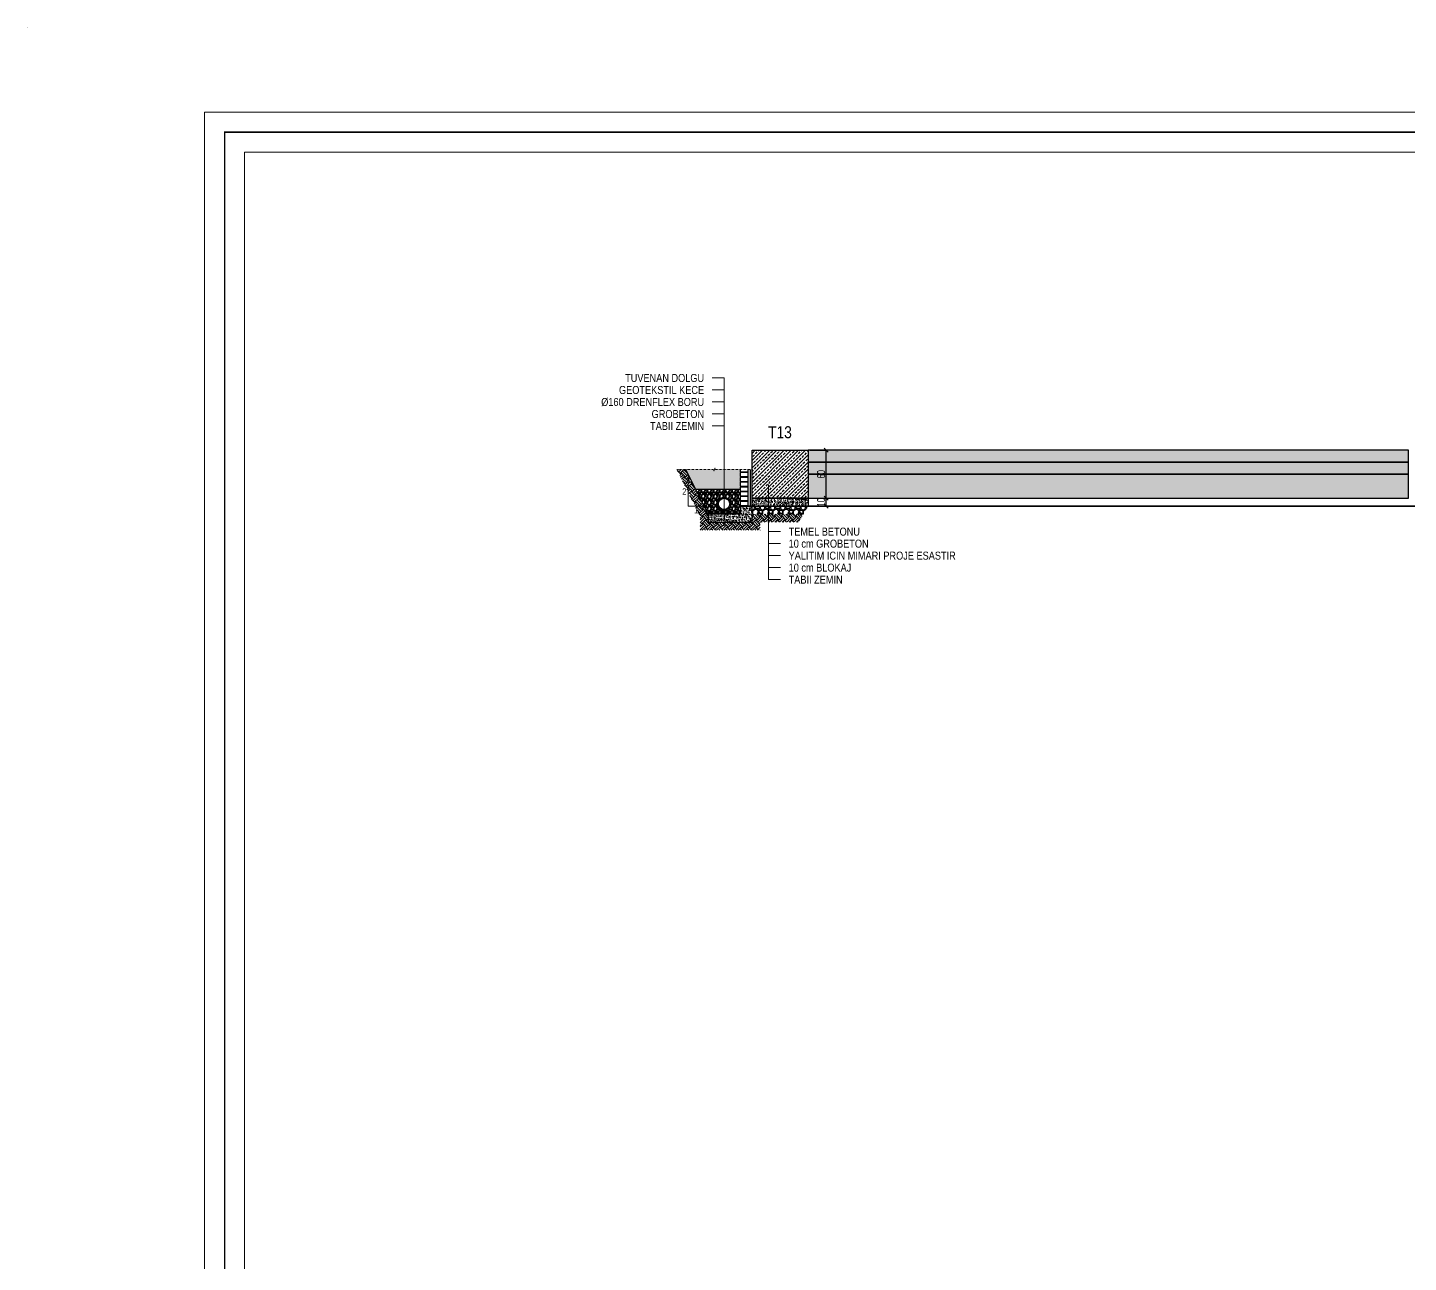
# Model space of a CAD drawing. Header units: millimetres. Extents: x -267 to 94375, y 6431 to 10838.
# Drawn here: x 611 to 2337, y 9294 to 10838 of the extents above; entities that cross this region are included whole.
import ezdxf
from ezdxf.enums import TextEntityAlignment as Align

# ---------------------------------------------------------------- set-up
doc = ezdxf.new("R2010")
doc.units = ezdxf.units.MM
doc.header["$LTSCALE"] = 0.0001
doc.linetypes.add('DASHED', pattern=[19.05, 12.7, -6.35])
for name, color, linetype, lineweight in [('CIZGI (BEYKENT)', 1, 'Continuous', 20), ('KESIT SINIRI (BEYKENT)', 241, 'DASHED', 20), ('OLCU (BEYKENT)', 14, 'Continuous', 20), ('PENC2', 1, 'Continuous', 20), ('SHEETSUMMARY-50', 152, 'Continuous', 20), ('SheetView', 40, 'Continuous', 20), ('SheetViewOut', 231, 'Continuous', 20), ('TARAMA (BEYKENT)', 252, 'Continuous', 25), ('TEMEL (BEYKENT)', 2, 'Continuous', 35), ('TEMEL ISMI (BEYKENT)', 40, 'Continuous', 20), ('YAZI (BEYKENT)', 140, 'Continuous', 20), ('ZEMIN (BEYKENT)', 44, 'Continuous', 35)]:
    doc.layers.add(name, color=color, linetype=linetype, lineweight=lineweight)
doc.styles.add('DSMOLC-50', font='bahnschrift light condensed', dxfattribs={"width": 0.75, "height": 10})
doc.styles.add('stastyle', font='RomanSTA.ttf')
doc.styles.add('YAZI (BEYKENT)', font='')
doc.styles.get('YAZI (BEYKENT)').set_extended_font_data('Bahnschrift Light Condensed')
doc.linetypes.add('BATTING', pattern='A,0.00254,-2.54,[134,ltypeshp.shx,S=2.54,R=0,X=-2.54,Y=0],-5.08,[134,ltypeshp.shx,S=2.54,R=180,X=2.54,Y=0],-2.54', length=10.16254)
doc.dimstyles.new('DSMOLC-50', dxfattribs={"dimtxt": 10, "dimasz": 5, "dimexe": 2, "dimexo": 2, "dimgap": 1, "dimtad": 1, "dimdec": 1, "dimrnd": 0.5, "dimzin": 12, "dimdsep": 46, "dimtxsty": 'DSMOLC-50', "dimblk": 'OBLIQUE', "dimblk1": 'OBLIQUE', "dimblk2": 'OBLIQUE', "dimcen": 0, "dimclrt": 7, "dimadec": 0, "dimazin": 0, "dimtfac": 1, "dimtdec": 4, "dimtix": 1, "dimtmove": 2, "dimatfit": 3, "dimfxl": 1, "dimtzin": 0, "dimarcsym": 0})

# ---------------------------------------------------------------- blocks, each defined once
blk = doc.blocks.new('*U46')
at = {"layer": 'TARAMA (BEYKENT)', "lineweight": -3}
h = blk.add_hatch(dxfattribs=at)
h.set_pattern_fill('ANSI33', color=256, style=0)
h.set_pattern_definition([(45, (-1123.1233, -3799.726), (-4.490128, 4.490128), []), (45, (-1118.633, -3799.726), (-4.490128, 4.490128), [3.175, -1.5875])])
h.paths.add_polyline_path([(0, 0), (0, -15), (750, -15), (750, 0)])
h = blk.add_hatch(dxfattribs=at)
h.set_pattern_fill('AR-CONC', color=256, scale=0.05, style=0)
h.set_pattern_definition([(50, (-1123.123, -3789.726), (9.109233, -0.796954), [0.9525, -10.4775]), (355, (-1123.123, -3789.726), (-1.762171, 9.552842), [0.762, -8.38203]), (100.45144, (-1122.364, -3789.793), (7.347062, 8.755888), [0.8095, -8.904512]), (46.1842, (-1123.123, -3787.186), (13.553952, -2.102116), [1.42875, -15.71625]), (96.63556, (-1121.994, -3787.361), (11.870207, 12.371306), [1.21425, -13.35678]), (351.18415, (-1123.123, -3787.186), (11.870207, 12.371306), [1.143, -12.572987]), (21, (-1121.853, -3787.821), (7.58072, -5.11326), [0.9525, -10.4775]), (326, (-1121.853, -3787.821), (3.090101, 9.209398), [0.762, -8.382]), (71.45144, (-1121.222, -3788.247), (10.670821, 4.096138), [0.8095, -8.904497]), (37.5, (-1123.1233, -3789.7262), (0.1544302, 4.227752), [0, -8.2804, 0, -8.509, 0, -8.41375]), (7.5, (-1123.1233, -3789.726), (3.340983, 5.0090287), [0, -4.8514, 0, -8.0899, 0, -3.20675]), (327.5, (-1125.9554, -3789.7262), (6.7795298, -0.2864372), [0, -3.175, 0, -9.906, 0, -13.1445]), (317.5, (-1127.2254, -3789.726), (7.406459, 1.2713246), [0, -4.1275, 0, -6.5786, 0, -9.3345])])
h.paths.add_polyline_path([(0, -15), (0, -30), (750, -30), (750, -15)])
h = blk.add_hatch(dxfattribs=at)
h.set_pattern_fill('EARTH', color=256, angle=45, style=0)
h.set_pattern_definition([(45, (-1123.1233, -3799.726), (0, 8.980256), [6.35, -6.35]), (45, (-1124.807, -3798.0424), (0, 8.980256), [6.35, -6.35]), (45, (-1126.491, -3796.3586), (0, 8.980256), [6.35, -6.35]), (135, (-1126.491, -3795.236), (-8.980256, 0), [6.35, -6.35]), (135, (-1124.807, -3793.552), (-8.980256, 0), [6.35, -6.35]), (135, (-1123.1233, -3791.8685), (-8.980256, 0), [6.35, -6.35])])
h.paths.add_polyline_path([(0, -30), (0, -60), (750, -60), (750, -30)])
at = {"layer": 'TARAMA (BEYKENT)', "lineweight": -3, "transparency": 33554483, "flags": 128}
for points in [[(0, -15), (0, -30), (750, -30), (750, -15)], [(0, -30), (0, -60), (750, -60), (750, -30)]]:
    blk.add_lwpolyline(points, close=True, dxfattribs=at)
at = {"layer": 'TEMEL (BEYKENT)', "lineweight": -3, "flags": 128}
blk.add_lwpolyline([(0, 0), (0, -15), (750, -15), (750, 0)], close=True, dxfattribs=at)
blk = doc.blocks.new('_Oblique')
at = {"color": 0, "linetype": 'ByBlock', "lineweight": -2}
blk.add_line((-0.5, -0.5), (0.5, 0.5), dxfattribs=at)
blk = doc.blocks.new('*D6')
at = {"layer": 'DEFPOINTS', "color": 0, "lineweight": -3, "transparency": 16777216}
for p in [(1586.7, 10249.4), (1609, 10249.4), (1586.7, 10239.4)]:
    blk.add_point(p, dxfattribs=at)
at = {"layer": 'OLCU (BEYKENT)', "color": 0, "lineweight": -2, "transparency": 16777216}
for p, q in [((1588.7, 10249.4), (1611, 10249.4)), ((1609, 10239.4), (1609, 10249.4)), ((1588.7, 10239.4), (1611, 10239.4))]:
    blk.add_line(p, q, dxfattribs=at)
at = {"layer": 'OLCU (BEYKENT)', "color": 0, "lineweight": -2, "transparency": 16777216, "xscale": 5, "yscale": 5, "zscale": 5}
for p, rotation in [((1609, 10249.4), 90), ((1609, 10239.4), 270)]:
    blk.add_blockref('_Oblique', p, dxfattribs=dict(at, rotation=rotation))
at = {"layer": 'OLCU (BEYKENT)', "color": 7, "lineweight": -3, "transparency": 16777216, "insert": (1602.9, 10244.4), "char_height": 10, "attachment_point": 5, "rotation": 90, "style": 'DSMOLC-50'}
blk.add_mtext('10', dxfattribs=at)
blk = doc.blocks.new('*D7')
at = {"layer": 'DEFPOINTS', "color": 0, "lineweight": -3, "transparency": 16777216}
for p in [(1586.7, 10309.4), (1609, 10309.4), (1586.7, 10249.4)]:
    blk.add_point(p, dxfattribs=at)
at = {"layer": 'OLCU (BEYKENT)', "color": 0, "lineweight": -2, "transparency": 16777216}
for p, q in [((1588.7, 10309.4), (1611, 10309.4)), ((1609, 10249.4), (1609, 10309.4)), ((1588.7, 10249.4), (1611, 10249.4))]:
    blk.add_line(p, q, dxfattribs=at)
at = {"layer": 'OLCU (BEYKENT)', "color": 0, "lineweight": -2, "transparency": 16777216, "xscale": 5, "yscale": 5, "zscale": 5}
for p, rotation in [((1609, 10309.4), 90), ((1609, 10249.4), 270)]:
    blk.add_blockref('_Oblique', p, dxfattribs=dict(at, rotation=rotation))
at = {"layer": 'OLCU (BEYKENT)', "color": 7, "lineweight": -3, "transparency": 16777216, "insert": (1602.9, 10279.4), "char_height": 10, "attachment_point": 5, "rotation": 90, "style": 'DSMOLC-50'}
blk.add_mtext('60', dxfattribs=at)

msp = doc.modelspace()

# ---------------------------------------------------------------- hatches: boundary and pattern name
at = {"layer": 'TARAMA (BEYKENT)', "lineweight": -3}
h = msp.add_hatch(dxfattribs=at)
h.set_pattern_fill('ANSI33', color=256, style=0)
h.set_pattern_definition([(45, (404.937, 6284.047), (-4.490128, 4.490128), []), (45, (409.427, 6284.047), (-4.490128, 4.490128), [3.175, -1.5875])])
h.paths.add_polyline_path([(1516.67, 10309.37), (1586.67, 10309.37), (1586.67, 10249.37), (1516.67, 10249.37)])
h = msp.add_hatch(dxfattribs=at)
h.set_pattern_fill('EARTH', color=256, angle=45)
h.set_pattern_definition([(45, (996.195, 6186.09), (0, 8.980256), [6.35, -6.35]), (45, (994.511, 6187.774), (0, 8.980256), [6.35, -6.35]), (45, (992.827, 6189.4575), (0, 8.980256), [6.35, -6.35]), (135, (992.827, 6190.58), (-8.980256, 0), [6.35, -6.35]), (135, (994.511, 6192.264), (-8.980256, 0), [6.35, -6.35]), (135, (996.195, 6193.9476), (-8.980256, 0), [6.35, -6.35])])
h.paths.add_polyline_path([(1575.12, 10219.37), (1580.9, 10229.37), (1516.67, 10229.37), (1516.67, 10219.37), (1461.67, 10219.37), (1461.67, 10229.37), (1433.72, 10285.27), (1422.54, 10285.27), (1451.67, 10227.01), (1451.67, 10209.37), (1526.67, 10209.37), (1526.67, 10219.37)])
h = msp.add_hatch(dxfattribs=at)
h.set_pattern_fill('GRAVEL', color=256, scale=0.2)
h.set_pattern_definition([(228.012788, (999.8524, 6191.1699), (-40.640000003, -45.719999997), [0.683443, -67.660967]), (184.969741, (999.39518, 6190.6619), (60.959999976, 5.080000289), [1.1728094, -116.108098]), (132.510447, (998.2268, 6190.5603), (50.800000021, -55.87999998), [0.826963, -81.8694456]), (267.273689, (996.24558, 6189.2903), (5.08000001, 101.6), [1.068009, -105.732875]), (292.833654, (996.19478, 6188.2235), (-25.400000002, 60.959999999), [1.0472674, -103.6796155]), (357.273689, (996.60118, 6187.2583), (-101.6, 5.08000001), [1.068009, -105.732875]), (37.6942405, (997.66798, 6187.20751), (-66.039999997, -50.800000004), [1.4123873, -139.8262306]), (72.2553284, (998.78558, 6188.07111), (35.56000001, 111.759999997), [1.333439, -132.010513]), (121.4295656, (999.19198, 6189.3411), (-40.640000006, 66.039999996), [1.071626, -106.0910914]), (175.236358, (998.6332, 6190.2555), (55.88, -5.08000001), [1.2234266, -59.947874]), (222.397438, (997.41398, 6190.35711), (-60.959999998, -55.880000002), [1.582156, -156.633545]), (138.814075, (1001.2748, 6189.2395), (-35.56, 30.48), [0.540009, -53.4611316]), (171.4692344, (1000.86838, 6189.5951), (66.040000002, -10.159999988), [1.027364, -101.709278]), (225, (999.8524, 6189.7475), (-7e-16, -5.08), [0.7184187, -6.465786]), (203.19859, (999.4968, 6190.3571), (25.4, 10.16), [0.3868826, -38.301245]), (291.80141, (999.1412, 6190.2047), (-5.08, 15.24), [0.547131, -26.809506]), (30.963757, (999.3444, 6189.6967), (15.24, 10.16), [0.8886393, -28.732596]), (161.56505, (1000.1064, 6190.1539), (10.16, -5.08), [0.642574, -15.421796]), (16.38954, (996.19478, 6190.2047), (50.8, 15.24), [0.900176, -89.1176533]), (70.346176, (997.0584, 6190.4587), (-20.320000002, -55.88), [0.755198, -74.7644314]), (293.19859, (1000.1064, 6191.1699), (-10.16, 25.4), [0.77376, -37.914367]), (343.61046, (1000.41118, 6190.4587), (-50.800000001, 15.239999996), [0.900176, -89.1176533]), (339.443955, (996.1948, 6187.0551), (-25.4, 10.16), [0.8680704, -42.5354686]), (294.775141, (997.0076, 6186.7503), (-25.40000003, 55.879999986), [0.727344, -72.007187]), (66.80141, (1000.1572, 6186.0899), (10.16, 25.4), [0.77376, -37.914367]), (17.354025, (1000.462, 6186.8011), (-66.039999999, -20.320000004), [0.8515655, -84.304752]), (69.443955, (997.668, 6186.0899), (-10.16, -25.4), [0.434035, -42.969504]), (101.309932, (999.8524, 6186.0899), (-5.08, 20.32), [0.259029, -25.64399]), (165.963757, (999.8016, 6186.3439), (15.24, -5.08), [1.0472674, -19.898109]), (186.009006, (998.78558, 6186.5979), (50.8, 5.080000003), [0.970534, -96.08273]), (303.690068, (999.3444, 6189.2395), (-5.08, 10.16), [0.732648, -17.583553]), (353.1572266, (999.75078, 6188.62991), (86.360000001, -10.159999995), [1.2791135, -126.632018]), (60.945396, (1001.0208, 6188.4775), (-20.32, -35.56), [0.5230165, -51.7787846]), (90, (1001.275, 6188.9347), (-5.08, 5.08), [0.3048, -4.7752]), (120.256437, (998.684, 6186.7503), (20.319999998, -35.56), [0.705734, -69.8678815]), (48.012787, (998.3284, 6187.3599), (40.640000003, 45.719999997), [1.366886, -66.9775244]), (0, (999.243, 6188.376), (5.08, 5.08), [1.3208, -3.7592]), (325.3048465, (1000.5636, 6188.3759), (50.80000002, -35.559999973), [0.803219, -79.5186334]), (254.054604, (1001.224, 6187.9187), (-5.08, -20.32), [0.739658, -36.2433]), (207.6459754, (1001.02078, 6187.2075), (-96.520000004, -50.799999993), [1.20429, -119.224929]), (175.426079, (999.95398, 6186.64871), (-66.04, 5.08), [1.274059, -126.131693])])
h.paths.add_polyline_path([(1501.67, 10275.37), (1502.17, 10275.37), (1502.17, 10276.37), (1501.67, 10276.37), (1501.67, 10281.37), (1502.17, 10281.37), (1502.17, 10282.37), (1501.67, 10282.37), (1501.67, 10285.27), (1470.85, 10285.27), (1470.23, 10286.99), (1468.98, 10283.55), (1468.35, 10285.27), (1433.72, 10285.27), (1446.17, 10260.37), (1501.67, 10260.37), (1501.67, 10263.37), (1502.17, 10263.37), (1502.17, 10264.37), (1501.67, 10264.37), (1501.67, 10269.37), (1502.17, 10269.37), (1502.17, 10270.37), (1501.67, 10270.37)])
h = msp.add_hatch(dxfattribs=at)
h.set_pattern_fill('GRAVEL', color=256, scale=0.3)
h.set_pattern_definition([(228.012788, (1001.6812, 6193.7099), (-60.960000005, -68.579999996), [1.025164, -101.491451]), (184.969741, (1000.9954, 6192.9479), (91.439999964, 7.620000434), [1.759214, -174.162147]), (132.510447, (999.2428, 6192.7955), (76.20000003, -83.81999997), [1.240445, -122.804168]), (267.273689, (996.271, 6190.8905), (7.620000016, 152.4), [1.602014, -158.599312]), (292.833654, (996.1948, 6189.2903), (-38.100000003, 91.44), [1.570901, -155.519423]), (357.273689, (996.8044, 6187.8425), (-152.4, 7.620000016), [1.602014, -158.599312]), (37.6942405, (998.40458, 6187.7663), (-99.059999996, -76.200000006), [2.118581, -209.739346]), (72.255328, (1000.08098, 6189.0617), (53.340000014, 167.639999995), [2.000159, -198.01577]), (121.429566, (1000.6906, 6190.9667), (-60.96000001, 99.059999995), [1.607439, -159.136637]), (175.236358, (999.8524, 6192.3383), (83.82, -7.62000001), [1.83514, -89.921811]), (222.397438, (998.02358, 6192.4907), (-91.439999997, -83.820000003), [2.373234, -234.950318]), (138.814075, (1003.8148, 6190.8143), (-53.34, 45.72), [0.810014, -80.191697]), (171.469234, (1003.2052, 6191.3477), (99.060000003, -15.239999983), [1.541046, -152.563917]), (225, (1001.681, 6191.5763), (-1e-15, -7.62), [1.077628, -9.69868]), (203.19859, (1001.1478, 6192.4907), (38.1, 15.24), [0.580324, -57.451867]), (291.80141, (1000.6144, 6192.2621), (-7.62, 22.86), [0.820697, -40.214259]), (30.963757, (1000.9192, 6191.5001), (22.86, 15.24), [1.332959, -43.098894]), (161.56505, (1002.0622, 6192.186), (15.24, -7.62), [0.963861, -23.132694]), (16.38954, (996.1948, 6192.2621), (76.2, 22.86), [1.350264, -133.67648]), (70.346176, (997.4902, 6192.6431), (-30.48, -83.82), [1.132797, -112.146647]), (293.19859, (1002.0622, 6193.7099), (-15.24, 38.1), [1.16064, -56.871551]), (343.61046, (1002.5194, 6192.6431), (-76.2, 22.859999995), [1.350264, -133.67648]), (339.443955, (996.1948, 6187.5377), (-38.1, 15.24), [1.302106, -63.803203]), (294.77514, (997.414, 6187.0805), (-38.100000045, 83.81999998), [1.091016, -108.01078]), (66.80141, (1002.1384, 6186.0899), (15.24, 38.1), [1.16064, -56.871551]), (17.354025, (1002.5956, 6187.1567), (-99.06, -30.480000006), [1.277348, -126.457128]), (69.443955, (998.4046, 6186.0899), (-15.24, -38.1), [0.651053, -64.454256]), (101.309932, (1001.6812, 6186.0899), (-7.62, 30.48), [0.388544, -38.465985]), (165.963757, (1001.605, 6186.471), (22.86, -7.62), [1.570901, -29.847164]), (186.009006, (1000.081, 6186.8519), (76.2, 7.620000004), [1.455801, -144.124095]), (303.69007, (1000.9192, 6190.8143), (-7.62, 15.24), [1.098972, -26.375329]), (353.157227, (1001.5288, 6189.8999), (129.54, -15.239999993), [1.91867, -189.948027]), (60.945396, (1003.4338, 6189.6713), (-30.48, -53.34), [0.784525, -77.668177]), (90, (1003.815, 6190.357), (-7.62, 7.62), [0.4572, -7.1628]), (120.256437, (999.9286, 6187.0805), (30.479999996, -53.34), [1.058601, -104.801822]), (48.012787, (999.3952, 6187.9949), (60.960000005, 68.579999996), [2.050329, -100.466287]), (0, (1000.767, 6189.519), (7.62, 7.62), [1.9812, -5.6388]), (325.304846, (1002.748, 6189.5189), (76.20000003, -53.33999996), [1.204829, -119.27795]), (254.054604, (1003.7386, 6188.8331), (-7.62, -30.48), [1.109487, -54.36495]), (207.645975, (1003.4338, 6187.7663), (-144.780000005, -76.19999999), [1.806435, -178.837393]), (175.426079, (1001.8336, 6186.9281), (-99.06, 7.62), [1.911088, -189.19754])])
edge = h.paths.add_edge_path()
edge.add_arc((1481.67, 10242.37), 8, 0, 360)
h.paths.add_polyline_path([(1501.67, 10257.37), (1502.17, 10257.37), (1502.17, 10258.37), (1501.67, 10258.37), (1501.67, 10260.37), (1446.17, 10260.37), (1461.67, 10229.37), (1501.67, 10229.37), (1501.67, 10239.37), (1502.17, 10239.37), (1502.17, 10240.37), (1501.67, 10240.37), (1501.67, 10245.37), (1502.17, 10245.37), (1502.17, 10246.37), (1501.67, 10246.37), (1501.67, 10251.37), (1502.17, 10251.37), (1502.17, 10252.37), (1501.67, 10252.37)])
h = msp.add_hatch(dxfattribs=at)
h.set_pattern_fill('AR-CONC', color=256, scale=0.03, style=0)
h.set_pattern_definition([(50, (404.937, 6284.047), (5.46554, -0.4781726), [0.5715, -6.2865]), (355, (404.937, 6284.047), (-1.057303, 5.731705), [0.4572, -5.0292175]), (100.45144, (405.3926, 6284.007), (4.4082374, 5.2535326), [0.4857, -5.342707]), (46.1842, (404.937, 6285.571), (8.132371, -1.26127), [0.85725, -9.42975]), (96.63556, (405.615, 6285.466), (7.122124, 7.422784), [0.72855, -8.014068]), (351.18415, (404.937, 6285.571), (7.122124, 7.422784), [0.685799, -7.543792]), (21, (405.699, 6285.19), (4.5484317, -3.067956), [0.5715, -6.2865]), (326, (405.699, 6285.19), (1.854061, 5.525639), [0.4572, -5.0292]), (71.45144, (406.078, 6284.934), (6.4024926, 2.457683), [0.4857, -5.342698]), (37.5, (404.9371, 6284.0469), (0.0926581, 2.5366512), [0, -4.96824, 0, -5.1054, 0, -5.04825]), (7.5, (404.937, 6284.047), (2.0045899, 3.0054172), [0, -2.91084, 0, -4.85394, 0, -1.92405]), (327.5, (403.2379, 6284.0469), (4.0677179, -0.1718623), [0, -1.905, 0, -5.9436, 0, -7.8867]), (317.5, (402.476, 6284.047), (4.4438754, 0.7627947), [0, -2.4765, 0, -3.94716, 0, -5.6007])])
h.paths.add_polyline_path([(1586.67, 10249.37), (1586.67, 10239.37), (1516.67, 10239.37), (1516.67, 10249.37)])
at = {"layer": 'TARAMA (BEYKENT)'}
h = msp.add_hatch(dxfattribs=at)
h.set_pattern_fill('AR-CONC', color=256, scale=0.03)
h.set_pattern_definition([(50, (996.195, 6186.09), (5.46554, -0.4781726), [0.5715, -6.2865]), (355, (996.195, 6186.09), (-1.057303, 5.731705), [0.4572, -5.0292175]), (100.45144, (996.65, 6186.05), (4.4082374, 5.2535326), [0.4857, -5.342707]), (46.1842, (996.195, 6187.614), (8.132371, -1.26127), [0.85725, -9.42975]), (96.63556, (996.8725, 6187.509), (7.122124, 7.422784), [0.72855, -8.014068]), (351.18415, (996.195, 6187.614), (7.122124, 7.422784), [0.685799, -7.543792]), (21, (996.957, 6187.233), (4.5484317, -3.067956), [0.5715, -6.2865]), (326, (996.957, 6187.233), (1.854061, 5.525639), [0.4572, -5.0292]), (71.45144, (997.336, 6186.977), (6.4024926, 2.457683), [0.4857, -5.342698]), (37.5, (996.1948, 6186.09), (0.0926581, 2.5366512), [0, -4.96824, 0, -5.1054, 0, -5.04825]), (7.5, (996.1948, 6186.09), (2.0045899, 3.0054172), [0, -2.91084, 0, -4.85394, 0, -1.92405]), (327.5, (994.4955, 6186.09), (4.0677179, -0.1718623), [0, -1.905, 0, -5.9436, 0, -7.8867]), (317.5, (993.7335, 6186.09), (4.4438754, 0.7627947), [0, -2.4765, 0, -3.94716, 0, -5.6007])])
h.paths.add_polyline_path([(1516.67, 10239.37), (1501.67, 10239.37), (1501.67, 10229.37), (1461.67, 10229.37), (1461.67, 10219.37), (1516.67, 10219.37)])
at = {"layer": 'TARAMA (BEYKENT)', "lineweight": -3}
h = msp.add_hatch(dxfattribs=at)
h.set_pattern_fill('GRAVEL', color=256, scale=0.5)
h.set_pattern_definition([(228.012788, (1005.3388, 6198.7899), (-101.6, -114.3), [1.708607, -169.15242]), (184.969741, (1004.1958, 6197.5199), (152.39999994, 12.70000072), [2.932024, -290.270244]), (132.510447, (1001.2748, 6197.2659), (127.00000005, -139.69999995), [2.067408, -204.673614]), (267.273689, (996.3218, 6194.0909), (12.70000003, 254), [2.670023, -264.332187]), (292.833654, (996.1948, 6191.4239), (-63.500000005, 152.4), [2.61817, -259.19904]), (357.273689, (997.2108, 6189.0109), (-254, 12.70000003), [2.670023, -264.332187]), (37.69424, (999.8778, 6188.8839), (-165.099999993, -127.00000001), [3.53097, -349.565577]), (72.255328, (1002.6718, 6191.0429), (88.900000024, 279.39999999), [3.333598, -330.026283]), (121.429566, (1003.6878, 6194.2179), (-101.60000001, 165.09999999), [2.679065, -265.22773]), (175.236358, (1002.2908, 6196.5039), (139.7, -12.70000002), [3.058566, -149.869685]), (222.397438, (999.2428, 6196.7579), (-152.399999995, -139.700000005), [3.95539, -391.583863]), (138.814075, (1008.8948, 6193.9639), (-88.9, 76.2), [1.350023, -133.65283]), (171.469234, (1007.8788, 6194.8529), (165.1, -25.39999997), [2.56841, -254.273195]), (225, (1005.339, 6195.234), (-2e-15, -12.7), [1.796047, -16.164466]), (203.19859, (1004.4498, 6196.7579), (63.5, 25.4), [0.967207, -95.75311]), (291.80141, (1003.5608, 6196.377), (-12.7, 38.1), [1.36783, -67.023765]), (30.963757, (1004.0688, 6195.107), (38.1, 25.4), [2.2216, -71.83149]), (161.56505, (1005.9738, 6196.25), (25.4, -12.7), [1.606436, -38.55449]), (16.38954, (996.1948, 6196.3769), (127, 38.1), [2.25044, -222.794133]), (70.346176, (998.3538, 6197.0119), (-50.8, -139.7), [1.887995, -186.91108]), (293.19859, (1005.9738, 6198.7899), (-25.4, 63.5), [1.9344, -94.785918]), (343.61046, (1006.7358, 6197.0119), (-127, 38.09999999), [2.25044, -222.794133]), (339.443955, (996.1948, 6188.5029), (-63.5, 25.4), [2.170176, -106.33867]), (294.77514, (998.2268, 6187.7409), (-63.50000008, 139.69999997), [1.81836, -180.017967]), (66.80141, (1006.1008, 6186.0899), (25.4, 63.5), [1.9344, -94.785918]), (17.354025, (1006.8628, 6187.8679), (-165.1, -50.80000001), [2.128914, -210.76188]), (69.443955, (999.8778, 6186.0899), (-25.4, -63.5), [1.085088, -107.42376]), (101.30993, (1005.3388, 6186.09), (-12.7, 50.8), [0.647573, -64.109975]), (165.96376, (1005.2118, 6186.725), (38.1, -12.7), [2.61817, -49.745273]), (186.009006, (1002.6718, 6187.3599), (127, 12.70000001), [2.426335, -240.206824]), (303.69007, (1004.0688, 6193.964), (-12.7, 25.4), [1.83162, -43.95888]), (353.157227, (1005.0848, 6192.4399), (215.9, -25.39999999), [3.197784, -316.580045]), (60.945396, (1008.2598, 6192.0589), (-50.8, -88.9), [1.30754, -129.44696]), (90, (1008.895, 6193.202), (-12.7, 12.7), [0.762, -11.938]), (120.256437, (1002.4178, 6187.7409), (50.8, -88.9), [1.764335, -174.669704]), (48.012787, (1001.5288, 6189.2649), (101.6, 114.3), [3.417214, -167.44381]), (0, (1003.815, 6191.805), (12.7, 12.7), [3.302, -9.398]), (325.304846, (1007.1168, 6191.8049), (127.00000005, -88.89999993), [2.008048, -198.796584]), (254.054604, (1008.7678, 6190.6619), (-12.7, -50.8), [1.849145, -90.60825]), (207.645975, (1008.2598, 6188.8839), (-241.30000001, -126.99999998), [3.010725, -298.062322]), (175.426079, (1005.5928, 6187.4869), (-165.1, 12.7), [3.185147, -315.329232])])
h.paths.add_polyline_path([(1580.9, 10229.37), (1586.67, 10239.37), (1516.67, 10239.37), (1516.67, 10229.37)])

# ---------------------------------------------------------------- linework, layer by layer
at = {"layer": 'CIZGI (BEYKENT)'}
for p, q in [((1481.67, 10399.7), (1466.67, 10399.7)), ((1481.67, 10214.75), (1481.67, 10399.7)), ((1481.67, 10384.7), (1466.67, 10384.7)), ((1481.67, 10369.7), (1466.67, 10369.7)), ((1481.67, 10354.7), (1466.67, 10354.7)), ((1481.67, 10339.7), (1466.67, 10339.7)), ((1436.67, 10239.37), (1436.67, 10279.37)), ((1537.31, 10147.66), (1537.31, 10266.57)), ((1456.67, 10239.37), (1436.67, 10239.37)), ((1537.31, 10207.66), (1552.31, 10207.66)), ((1537.31, 10192.66), (1552.31, 10192.66)), ((1537.31, 10177.66), (1552.31, 10177.66)), ((1537.31, 10162.66), (1552.31, 10162.66)), ((1537.31, 10147.66), (1552.31, 10147.66))]:
    msp.add_line(p, q, dxfattribs=at)
at = {"layer": 'KESIT SINIRI (BEYKENT)', "flags": 128}
msp.add_lwpolyline([(1422.54, 10285.27), (1468.35, 10285.27), (1468.98, 10283.55), (1470.23, 10286.99), (1470.85, 10285.27), (1516.67, 10285.27)], dxfattribs=at)
at = {"layer": 'SHEETSUMMARY-50', "const_width": 2, "flags": 128}
msp.add_lwpolyline([(857.59, 6556.81), (8913.61, 6556.81), (8913.61, 10706.81), (857.59, 10706.81)], close=True, dxfattribs=at)
at = {"layer": 'SheetView'}
msp.add_lwpolyline([(882.59, 6581.81), (8288.61, 6581.81), (8288.61, 10681.81), (882.59, 10681.81)], close=True, dxfattribs=at)
at = {"layer": 'SheetViewOut'}
msp.add_lwpolyline([(832.59, 6531.81), (8938.61, 6531.81), (8938.61, 10731.81), (832.59, 10731.81)], close=True, dxfattribs=at)
at = {"layer": 'TARAMA (BEYKENT)', "linetype": 'BATTING', "ltscale": 0.4}
msp.add_line((1514.17, 10285.27), (1514.17, 10239.37), dxfattribs=at)
at = {"layer": 'TARAMA (BEYKENT)'}
for p, q in [((1502.17, 10282.37), (1502.17, 10281.37)), ((1502.17, 10276.37), (1502.17, 10275.37)), ((1502.17, 10270.37), (1502.17, 10269.37)), ((1511.17, 10282.37), (1511.17, 10281.37)), ((1511.17, 10276.37), (1511.17, 10275.37)), ((1511.17, 10270.37), (1511.17, 10269.37)), ((1501.67, 10260.37), (1446.17, 10260.37)), ((1502.17, 10264.37), (1502.17, 10263.37)), ((1502.17, 10258.37), (1502.17, 10257.37)), ((1502.17, 10252.37), (1502.17, 10251.37)), ((1511.17, 10264.37), (1511.17, 10263.37)), ((1511.17, 10258.37), (1511.17, 10257.37)), ((1511.17, 10252.37), (1511.17, 10251.37)), ((1502.17, 10246.37), (1502.17, 10245.37)), ((1502.17, 10240.37), (1502.17, 10239.37)), ((1511.17, 10246.37), (1511.17, 10245.37)), ((1511.17, 10240.37), (1511.17, 10239.37))]:
    msp.add_line(p, q, dxfattribs=at)
at = {"layer": 'TARAMA (BEYKENT)', "flags": 128}
msp.add_lwpolyline([(1461.67, 10229.37), (1433.72, 10285.27)], dxfattribs=at)
at = {"layer": 'TARAMA (BEYKENT)'}
msp.add_lwpolyline([(1501.67, 10285.27), (1501.67, 10282.37), (1511.67, 10282.37), (1511.67, 10285.27)], dxfattribs=at)
for points in [[(1501.67, 10276.37), (1511.67, 10276.37), (1511.67, 10281.37), (1501.67, 10281.37)], [(1501.67, 10270.37), (1511.67, 10270.37), (1511.67, 10275.37), (1501.67, 10275.37)], [(1501.67, 10264.37), (1511.67, 10264.37), (1511.67, 10269.37), (1501.67, 10269.37)], [(1501.67, 10258.37), (1511.67, 10258.37), (1511.67, 10263.37), (1501.67, 10263.37)], [(1501.67, 10252.37), (1511.67, 10252.37), (1511.67, 10257.37), (1501.67, 10257.37)], [(1501.67, 10246.37), (1511.67, 10246.37), (1511.67, 10251.37), (1501.67, 10251.37)], [(1461.67, 10219.37), (1516.67, 10219.37), (1516.67, 10239.37), (1501.67, 10239.37), (1501.67, 10229.37), (1461.67, 10229.37)], [(1501.67, 10240.37), (1511.67, 10240.37), (1511.67, 10245.37), (1501.67, 10245.37)]]:
    msp.add_lwpolyline(points, close=True, dxfattribs=at)
for radius in [8, 7]:
    msp.add_circle((1481.67, 10242.37), radius, dxfattribs=at)
at = {"layer": 'TEMEL (BEYKENT)', "lineweight": -3, "flags": 128}
for points in [[(1516.67, 10309.37), (1586.67, 10309.37), (1586.67, 10249.37), (1516.67, 10249.37)], [(1586.67, 10249.37), (1586.67, 10239.37), (1516.67, 10239.37), (1516.67, 10249.37)]]:
    msp.add_lwpolyline(points, close=True, dxfattribs=at)
at = {"layer": 'ZEMIN (BEYKENT)'}
msp.add_line((1501.67, 10239.37), (7921.76, 10239.37), dxfattribs=at)

# ---------------------------------------------------------------- block references
at = {"layer": 'TARAMA (BEYKENT)', "lineweight": -3}
msp.add_blockref('*U46', (1586.67, 10309.37), dxfattribs=at)

# ---------------------------------------------------------------- texts
at = {"layer": 'PENC2', "style": 'stastyle'}
msp.add_text('6# TEMEL CIZIMI/50//d:\\projeler\\projeler2025\\oncan_mimarlik\\yasampark\\STATIK_OTP\\YP_OTP_08', height=0.005, dxfattribs=at).set_placement((611.41, 10837.62))
at = {"layer": 'TEMEL ISMI (BEYKENT)', "style": 'YAZI (BEYKENT)'}
msp.add_text('T13', height=15, dxfattribs=at).set_placement((1536.67, 10324.37))
at = {"layer": 'YAZI (BEYKENT)', "style": 'YAZI (BEYKENT)'}
for s, p in [('TUVENAN DOLGU', (1456.67, 10399.7)), ('GEOTEKSTIL KECE', (1456.67, 10384.7)), ('Ø160 DRENFLEX BORU', (1456.67, 10369.7)), ('GROBETON', (1456.67, 10354.7)), ('TABII ZEMIN', (1456.67, 10339.7))]:
    msp.add_text(s, height=10, dxfattribs=at).set_placement(p, align=Align.MIDDLE_RIGHT)
for s, p in [('2', (1432, 10261.76)), ('1', (1446.92, 10238.45))]:
    msp.add_text(s, height=8, dxfattribs=at).set_placement(p, align=Align.TOP_CENTER)
for s, p in [('TEMEL BETONU', (1562.31, 10207.66)), ('10 cm GROBETON', (1562.31, 10192.66)), ('YALITIM ICIN MIMARI PROJE ESASTIR', (1562.31, 10177.66)), ('10 cm BLOKAJ', (1562.31, 10162.66)), ('TABII ZEMIN', (1562.31, 10147.66))]:
    msp.add_text(s, height=10, dxfattribs=at).set_placement(p, align=Align.MIDDLE_LEFT)

# ---------------------------------------------------------------- dimensions: what is measured, and where the dimension line sits
at = {"layer": 'OLCU (BEYKENT)', "lineweight": -3}
for base, p1, p2, picture, middle in [((1608.97, 10309.37), (1586.67, 10249.37), (1586.67, 10309.37), '*D7', (1602.86, 10279.37)), ((1608.97, 10249.37), (1586.67, 10239.37), (1586.67, 10249.37), '*D6', (1602.86, 10244.37))]:
    dim = msp.add_linear_dim(base=base, p1=p1, p2=p2, angle=90, dimstyle='DSMOLC-50', dxfattribs=at)
    dim.commit()
    dim.dimension.update_dxf_attribs({"geometry": picture, "text_midpoint": middle})

doc.saveas('drawing.dxf')
